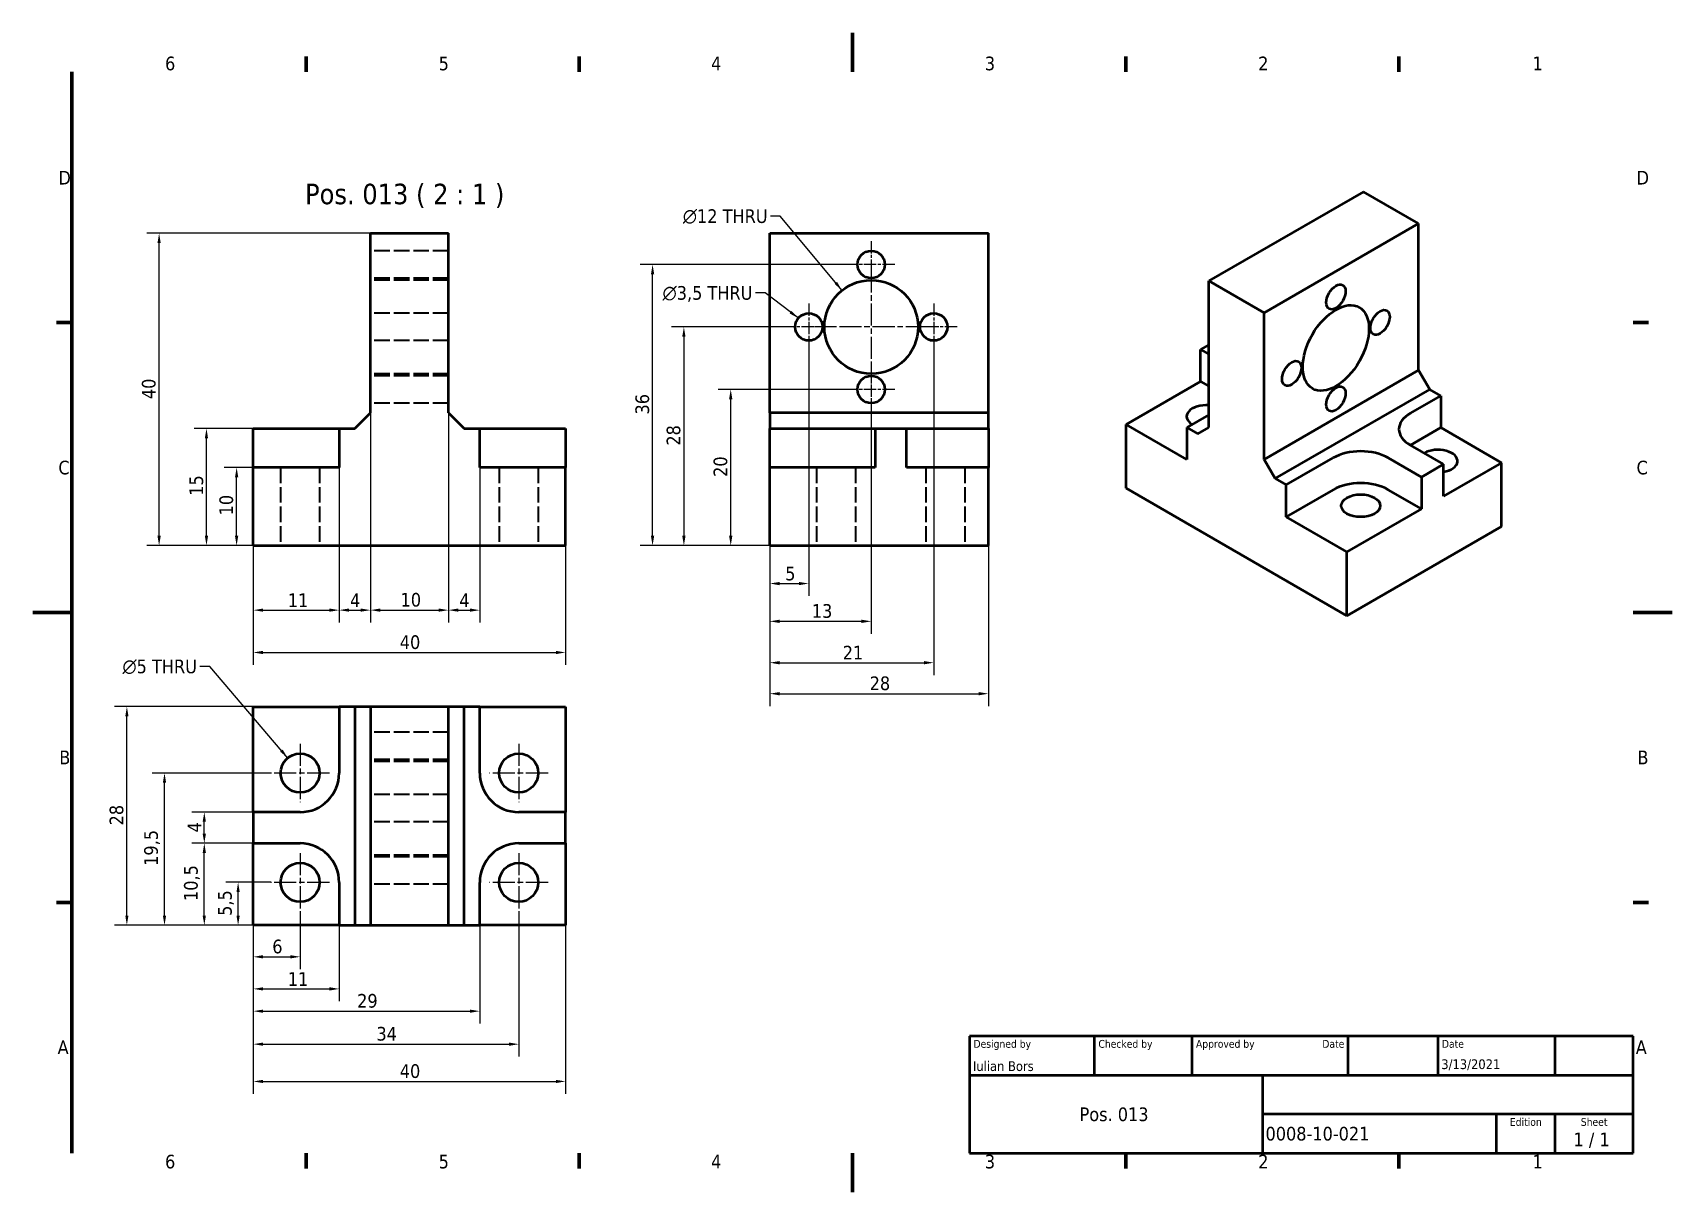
# Model space of a CAD drawing. Header units: millimetres. Extents: x 0 to 210, y 0 to 149.
import ezdxf
from ezdxf.enums import TextEntityAlignment as Align

# ---------------------------------------------------------------- set-up
doc = ezdxf.new("R2010")
doc.units = ezdxf.units.MM
doc.header["$LTSCALE"] = 0.5
doc.linetypes.add('CHAIN', pattern=[0.3543, 0.2362, -0.0295, 0.0591, -0.0295])
doc.linetypes.add('DASHED', pattern=[0.2068, 0.1655, -0.0413])
for name, color, linetype, lineweight in [('Border (ISO)', 7, 'Continuous', 70), ('Center Mark (ISO)', 7, 'Continuous', 25), ('Dimension (ISO)', 7, 'Continuous', 25), ('Hidden (ISO)', 7, 'DASHED', 35), ('Symbol (ISO)', 7, 'Continuous', 25), ('Title (ISO)', 7, 'Continuous', 50), ('Visible (ISO)', 7, 'Continuous', 50)]:
    doc.layers.add(name, color=color, linetype=linetype, lineweight=lineweight)
doc.styles.add('Note Text (ISO)', font='tahoma.ttf')
doc.styles.add('Text Style39', font='tahoma.ttf')
doc.styles.add('Text Style41', font='tahoma.ttf')
doc.styles.add('Text Style45', font='tahoma.ttf')
doc.dimstyles.new('Default - Method 1b (ISO)', dxfattribs={"dimscale": 0.5, "dimtxt": 3.5, "dimasz": 2.5, "dimexe": 3.175, "dimexo": 0, "dimgap": 0.762, "dimtad": 1, "dimtoh": 1, "dimrnd": 1e-08, "dimtxsty": 'Note Text (ISO)', "dimcen": 0.09, "dimdle": 10, "dimclrd": 256, "dimclre": 256, "dimclrt": 256, "dimazin": 2, "dimtfac": 1, "dimtmove": 0, "dimatfit": 3, "dimfxl": 0, "dimtolj": 1, "dimlwd": -1, "dimlwe": -1, "dimarcsym": 0})
doc.dimstyles.new('Default - Method 1b (ISO)$7', dxfattribs={"dimscale": 0.5, "dimtxt": 3.5, "dimasz": 2.5, "dimexe": 3.175, "dimexo": 0, "dimgap": 0.762, "dimtad": 1, "dimtoh": 1, "dimrnd": 1e-08, "dimtxsty": 'Note Text (ISO)', "dimcen": 0.09, "dimdle": 10, "dimclrd": 256, "dimclre": 256, "dimclrt": 256, "dimazin": 2, "dimtfac": 1, "dimtmove": 0, "dimatfit": 3, "dimfxl": 0, "dimtolj": 1, "dimlwd": -1, "dimlwe": -1, "dimarcsym": 0})

# ---------------------------------------------------------------- blocks, each defined once
blk = doc.blocks.new('Borders Default Border')
at = {"layer": 'Border (ISO)'}
for p, q in [((70, 287), (70, 290.9)), ((140, 287), (140, 290.9)), ((280, 287), (280, 290.9)), ((350, 287), (350, 290.9)), ((10, 222.75), (6.1, 222.75)), ((410, 222.75), (413.9, 222.75)), ((10, 74.25), (6.1, 74.25)), ((410, 74.25), (413.9, 74.25)), ((70, 10), (70, 6.1)), ((140, 10), (140, 6.1)), ((280, 10), (280, 6.1)), ((350, 10), (350, 6.1))]:
    blk.add_line(p, q, dxfattribs=at)
at = {"layer": 'Border (ISO)', "flags": 128}
for points in [[(210, 297), (210, 287)], [(10, 10), (10, 287)], [(0, 148.5), (10, 148.5)], [(420, 148.5), (410, 148.5)], [(210, 0), (210, 10)]]:
    blk.add_lwpolyline(points, dxfattribs=at)
at = {"layer": 'Border (ISO)', "char_height": 3.5, "attachment_point": 7, "style": 'Note Text (ISO)'}
for s, insert in [('6', (33.88, 287.33)), ('5', (103.98, 287.33)), ('4', (173.78, 287.4)), ('3', (243.91, 287.33)), ('2', (313.94, 287.4)), ('1', (384.21, 287.4)), ('D', (6.57, 258.13)), ('D', (410.87, 258.13)), ('C', (6.56, 183.81)), ('C', (410.86, 183.81)), ('B', (6.78, 109.63)), ('B', (411.08, 109.63)), ('A', (6.36, 35.38)), ('A', (410.66, 35.38)), ('6', (33.88, 6.03)), ('5', (103.98, 6.03)), ('4', (173.78, 6.1)), ('3', (243.91, 6.03)), ('2', (313.94, 6.1)), ('1', (384.21, 6.1))]:
    blk.add_mtext(s, dxfattribs=dict(at, insert=insert))
blk = doc.blocks.new('*D5')
at = {"layer": 'Defpoints', "color": 0}
for p in [(39.25, 92.82), (28.25, 82.82), (39.25, 74.55)]:
    blk.add_point(p, dxfattribs=at)
at = {"layer": 'Dimension (ISO)'}
for p, q in [((39.25, 92.82), (39.25, 72.97)), ((28.25, 82.82), (28.25, 72.97)), ((29.5, 74.55), (38, 74.55))]:
    blk.add_line(p, q, dxfattribs=at)
for points in [[(29.5, 74.76), (29.5, 74.35), (28.25, 74.55)], [(38, 74.76), (38, 74.35), (39.25, 74.55)]]:
    blk.add_solid(points, dxfattribs=at)
at = {"layer": 'Dimension (ISO)', "insert": (32.66, 76.69), "char_height": 1.75, "attachment_point": 1, "style": 'Note Text (ISO)'}
blk.add_mtext('\\A1;11', dxfattribs=at)
blk = doc.blocks.new('*D6')
at = {"layer": 'Defpoints', "color": 0}
for p in [(43.25, 99.82), (39.25, 92.82), (43.25, 74.55)]:
    blk.add_point(p, dxfattribs=at)
at = {"layer": 'Dimension (ISO)'}
for p, q in [((43.25, 99.82), (43.25, 72.97)), ((39.25, 92.82), (39.25, 72.97)), ((40.5, 74.55), (42, 74.55))]:
    blk.add_line(p, q, dxfattribs=at)
for points in [[(40.5, 74.76), (40.5, 74.35), (39.25, 74.55)], [(42, 74.76), (42, 74.35), (43.25, 74.55)]]:
    blk.add_solid(points, dxfattribs=at)
at = {"layer": 'Dimension (ISO)', "insert": (40.64, 76.69), "char_height": 1.75, "attachment_point": 1, "style": 'Note Text (ISO)'}
blk.add_mtext('\\A1;4', dxfattribs=at)
blk = doc.blocks.new('*D7')
at = {"layer": 'Defpoints', "color": 0}
for p in [(43.25, 99.82), (53.25, 99.82), (53.25, 74.55)]:
    blk.add_point(p, dxfattribs=at)
at = {"layer": 'Dimension (ISO)'}
for p, q in [((43.25, 99.82), (43.25, 72.97)), ((53.25, 99.82), (53.25, 72.97)), ((44.5, 74.55), (52, 74.55))]:
    blk.add_line(p, q, dxfattribs=at)
for points in [[(44.5, 74.76), (44.5, 74.35), (43.25, 74.55)], [(52, 74.76), (52, 74.35), (53.25, 74.55)]]:
    blk.add_solid(points, dxfattribs=at)
at = {"layer": 'Dimension (ISO)', "insert": (47.11, 76.76), "char_height": 1.75, "attachment_point": 1, "style": 'Note Text (ISO)'}
blk.add_mtext('\\A1;10', dxfattribs=at)
blk = doc.blocks.new('*D8')
at = {"layer": 'Defpoints', "color": 0}
for p in [(53.25, 99.82), (57.25, 92.82), (57.25, 74.55)]:
    blk.add_point(p, dxfattribs=at)
at = {"layer": 'Dimension (ISO)'}
for p, q in [((53.25, 99.82), (53.25, 72.97)), ((57.25, 92.82), (57.25, 72.97)), ((54.5, 74.55), (56, 74.55))]:
    blk.add_line(p, q, dxfattribs=at)
for points in [[(54.5, 74.76), (54.5, 74.35), (53.25, 74.55)], [(56, 74.76), (56, 74.35), (57.25, 74.55)]]:
    blk.add_solid(points, dxfattribs=at)
at = {"layer": 'Dimension (ISO)', "insert": (54.64, 76.69), "char_height": 1.75, "attachment_point": 1, "style": 'Note Text (ISO)'}
blk.add_mtext('\\A1;4', dxfattribs=at)
blk = doc.blocks.new('*D9')
at = {"layer": 'Defpoints', "color": 0}
for p in [(28.25, 92.82), (68.25, 92.82), (68.25, 69.13)]:
    blk.add_point(p, dxfattribs=at)
at = {"layer": 'Dimension (ISO)'}
for p, q in [((28.25, 92.82), (28.25, 67.54)), ((68.25, 92.82), (68.25, 67.54)), ((29.5, 69.13), (67, 69.13))]:
    blk.add_line(p, q, dxfattribs=at)
for points in [[(29.5, 69.34), (29.5, 68.92), (28.25, 69.13)], [(67, 69.34), (67, 68.92), (68.25, 69.13)]]:
    blk.add_solid(points, dxfattribs=at)
at = {"layer": 'Dimension (ISO)', "insert": (47.01, 71.33), "char_height": 1.75, "attachment_point": 1, "style": 'Note Text (ISO)'}
blk.add_mtext('\\A1;40', dxfattribs=at)
blk = doc.blocks.new('*D10')
at = {"layer": 'Defpoints', "color": 0}
for p in [(26.11, 92.82), (28.25, 92.82), (28.25, 82.82)]:
    blk.add_point(p, dxfattribs=at)
at = {"layer": 'Dimension (ISO)'}
for p, q in [((28.25, 92.82), (24.52, 92.82)), ((26.11, 84.07), (26.11, 91.57)), ((28.25, 82.82), (24.52, 82.82))]:
    blk.add_line(p, q, dxfattribs=at)
for points in [[(25.9, 91.57), (26.32, 91.57), (26.11, 92.82)], [(25.9, 84.07), (26.32, 84.07), (26.11, 82.82)]]:
    blk.add_solid(points, dxfattribs=at)
at = {"layer": 'Dimension (ISO)', "insert": (23.9, 86.69), "char_height": 1.75, "attachment_point": 1, "rotation": 90, "style": 'Note Text (ISO)'}
blk.add_mtext('\\A1;10', dxfattribs=at)
blk = doc.blocks.new('*D11')
at = {"layer": 'Defpoints', "color": 0}
for p in [(22.25, 97.82), (28.25, 97.82), (28.25, 82.82)]:
    blk.add_point(p, dxfattribs=at)
at = {"layer": 'Dimension (ISO)'}
for p, q in [((28.25, 97.82), (20.66, 97.82)), ((22.25, 84.07), (22.25, 96.57)), ((28.25, 82.82), (20.66, 82.82))]:
    blk.add_line(p, q, dxfattribs=at)
for points in [[(22.04, 96.57), (22.45, 96.57), (22.25, 97.82)], [(22.04, 84.07), (22.45, 84.07), (22.25, 82.82)]]:
    blk.add_solid(points, dxfattribs=at)
at = {"layer": 'Dimension (ISO)', "insert": (20.07, 89.2), "char_height": 1.75, "attachment_point": 1, "rotation": 90, "style": 'Note Text (ISO)'}
blk.add_mtext('\\A1;15', dxfattribs=at)
blk = doc.blocks.new('*D12')
at = {"layer": 'Defpoints', "color": 0}
for p in [(16.18, 122.82), (43.25, 122.82), (28.25, 82.82)]:
    blk.add_point(p, dxfattribs=at)
at = {"layer": 'Dimension (ISO)'}
for p, q in [((43.25, 122.82), (14.59, 122.82)), ((16.18, 84.07), (16.18, 121.57)), ((28.25, 82.82), (14.59, 82.82))]:
    blk.add_line(p, q, dxfattribs=at)
for points in [[(15.97, 121.57), (16.39, 121.57), (16.18, 122.82)], [(15.97, 84.07), (16.39, 84.07), (16.18, 82.82)]]:
    blk.add_solid(points, dxfattribs=at)
at = {"layer": 'Dimension (ISO)', "insert": (13.97, 101.58), "char_height": 1.75, "attachment_point": 1, "rotation": 90, "style": 'Note Text (ISO)'}
blk.add_mtext('\\A1;40', dxfattribs=at)
blk = doc.blocks.new('*D13')
at = {"layer": 'Defpoints', "color": 0}
for p in [(34.25, 35.94), (28.25, 34.19), (34.25, 30.15)]:
    blk.add_point(p, dxfattribs=at)
at = {"layer": 'Dimension (ISO)'}
for p, q in [((34.25, 35.94), (34.25, 28.56)), ((28.25, 34.19), (28.25, 28.56)), ((29.5, 30.15), (33, 30.15))]:
    blk.add_line(p, q, dxfattribs=at)
for points in [[(29.5, 30.36), (29.5, 29.94), (28.25, 30.15)], [(33, 30.36), (33, 29.94), (34.25, 30.15)]]:
    blk.add_solid(points, dxfattribs=at)
at = {"layer": 'Dimension (ISO)', "insert": (30.68, 32.35), "char_height": 1.75, "attachment_point": 1, "style": 'Note Text (ISO)'}
blk.add_mtext('\\A1;6', dxfattribs=at)
blk = doc.blocks.new('*D14')
at = {"layer": 'Defpoints', "color": 0}
for p in [(28.25, 34.19), (39.25, 34.19), (39.25, 26.04)]:
    blk.add_point(p, dxfattribs=at)
at = {"layer": 'Dimension (ISO)'}
for p, q in [((28.25, 34.19), (28.25, 24.45)), ((39.25, 34.19), (39.25, 24.45)), ((29.5, 26.04), (38, 26.04))]:
    blk.add_line(p, q, dxfattribs=at)
for points in [[(29.5, 26.25), (29.5, 25.83), (28.25, 26.04)], [(38, 26.25), (38, 25.83), (39.25, 26.04)]]:
    blk.add_solid(points, dxfattribs=at)
at = {"layer": 'Dimension (ISO)', "insert": (32.66, 28.18), "char_height": 1.75, "attachment_point": 1, "style": 'Note Text (ISO)'}
blk.add_mtext('\\A1;11', dxfattribs=at)
blk = doc.blocks.new('*D15')
at = {"layer": 'Defpoints', "color": 0}
for p in [(28.25, 34.19), (57.25, 34.19), (57.25, 23.19)]:
    blk.add_point(p, dxfattribs=at)
at = {"layer": 'Dimension (ISO)'}
for p, q in [((28.25, 34.19), (28.25, 21.6)), ((57.25, 34.19), (57.25, 21.6)), ((29.5, 23.19), (56, 23.19))]:
    blk.add_line(p, q, dxfattribs=at)
for points in [[(29.5, 23.39), (29.5, 22.98), (28.25, 23.19)], [(56, 23.39), (56, 22.98), (57.25, 23.19)]]:
    blk.add_solid(points, dxfattribs=at)
at = {"layer": 'Dimension (ISO)', "insert": (41.55, 25.39), "char_height": 1.75, "attachment_point": 1, "style": 'Note Text (ISO)'}
blk.add_mtext('\\A1;29', dxfattribs=at)
blk = doc.blocks.new('*D16')
at = {"layer": 'Defpoints', "color": 0}
for p in [(62.25, 35.94), (28.25, 34.19), (62.25, 18.96)]:
    blk.add_point(p, dxfattribs=at)
at = {"layer": 'Dimension (ISO)'}
for p, q in [((62.25, 35.94), (62.25, 17.37)), ((28.25, 34.19), (28.25, 17.37)), ((29.5, 18.96), (61, 18.96))]:
    blk.add_line(p, q, dxfattribs=at)
for points in [[(29.5, 19.17), (29.5, 18.75), (28.25, 18.96)], [(61, 19.17), (61, 18.75), (62.25, 18.96)]]:
    blk.add_solid(points, dxfattribs=at)
at = {"layer": 'Dimension (ISO)', "insert": (44.02, 21.17), "char_height": 1.75, "attachment_point": 1, "style": 'Note Text (ISO)'}
blk.add_mtext('\\A1;34', dxfattribs=at)
blk = doc.blocks.new('*D17')
at = {"layer": 'Defpoints', "color": 0}
for p in [(26.3, 39.69), (30.5, 39.69), (28.25, 34.19)]:
    blk.add_point(p, dxfattribs=at)
at = {"layer": 'Dimension (ISO)'}
for p, q in [((30.5, 39.69), (24.71, 39.69)), ((26.3, 35.44), (26.3, 38.44)), ((28.25, 34.19), (24.71, 34.19))]:
    blk.add_line(p, q, dxfattribs=at)
for points in [[(26.09, 38.44), (26.51, 38.44), (26.3, 39.69)], [(26.09, 35.44), (26.51, 35.44), (26.3, 34.19)]]:
    blk.add_solid(points, dxfattribs=at)
at = {"layer": 'Dimension (ISO)', "insert": (23.73, 35.39), "char_height": 1.75, "attachment_point": 1, "rotation": 90, "style": 'Note Text (ISO)'}
blk.add_mtext('\\A1;5,5', dxfattribs=at)
blk = doc.blocks.new('*D18')
at = {"layer": 'Defpoints', "color": 0}
for p in [(21.97, 44.69), (28.25, 44.69), (28.25, 34.19)]:
    blk.add_point(p, dxfattribs=at)
at = {"layer": 'Dimension (ISO)'}
for p, q in [((28.25, 44.69), (20.38, 44.69)), ((21.97, 35.44), (21.97, 43.44)), ((28.25, 34.19), (20.38, 34.19))]:
    blk.add_line(p, q, dxfattribs=at)
for points in [[(21.76, 43.44), (22.18, 43.44), (21.97, 44.69)], [(21.76, 35.44), (22.18, 35.44), (21.97, 34.19)]]:
    blk.add_solid(points, dxfattribs=at)
at = {"layer": 'Dimension (ISO)', "insert": (19.37, 37.3), "char_height": 1.75, "attachment_point": 1, "rotation": 90, "style": 'Note Text (ISO)'}
blk.add_mtext('\\A1;10,5', dxfattribs=at)
blk = doc.blocks.new('*D19')
at = {"layer": 'Defpoints', "color": 0}
for p in [(16.87, 53.69), (30.5, 53.69), (28.25, 34.19)]:
    blk.add_point(p, dxfattribs=at)
at = {"layer": 'Dimension (ISO)'}
for p, q in [((30.5, 53.69), (15.28, 53.69)), ((16.87, 35.44), (16.87, 52.44)), ((28.25, 34.19), (15.28, 34.19))]:
    blk.add_line(p, q, dxfattribs=at)
for points in [[(16.66, 52.44), (17.08, 52.44), (16.87, 53.69)], [(16.66, 35.44), (17.08, 35.44), (16.87, 34.19)]]:
    blk.add_solid(points, dxfattribs=at)
at = {"layer": 'Dimension (ISO)', "insert": (14.27, 41.8), "char_height": 1.75, "attachment_point": 1, "rotation": 90, "style": 'Note Text (ISO)'}
blk.add_mtext('\\A1;19,5', dxfattribs=at)
blk = doc.blocks.new('*D20')
at = {"layer": 'Defpoints', "color": 0}
for p in [(12.05, 62.19), (28.25, 62.19), (28.25, 34.19)]:
    blk.add_point(p, dxfattribs=at)
at = {"layer": 'Dimension (ISO)'}
for p, q in [((28.25, 62.19), (10.47, 62.19)), ((12.05, 35.44), (12.05, 60.94)), ((28.25, 34.19), (10.47, 34.19))]:
    blk.add_line(p, q, dxfattribs=at)
for points in [[(11.85, 60.94), (12.26, 60.94), (12.05, 62.19)], [(11.85, 35.44), (12.26, 35.44), (12.05, 34.19)]]:
    blk.add_solid(points, dxfattribs=at)
at = {"layer": 'Dimension (ISO)', "insert": (9.84, 46.98), "char_height": 1.75, "attachment_point": 1, "rotation": 90, "style": 'Note Text (ISO)'}
blk.add_mtext('\\A1;28', dxfattribs=at)
blk = doc.blocks.new('*D21')
at = {"layer": 'Defpoints', "color": 0}
for p in [(28.25, 34.19), (68.25, 34.19), (68.25, 14.19)]:
    blk.add_point(p, dxfattribs=at)
at = {"layer": 'Dimension (ISO)'}
for p, q in [((28.25, 34.19), (28.25, 12.6)), ((68.25, 34.19), (68.25, 12.6)), ((29.5, 14.19), (67, 14.19))]:
    blk.add_line(p, q, dxfattribs=at)
for points in [[(29.5, 14.39), (29.5, 13.98), (28.25, 14.19)], [(67, 14.39), (67, 13.98), (68.25, 14.19)]]:
    blk.add_solid(points, dxfattribs=at)
at = {"layer": 'Dimension (ISO)', "insert": (47.01, 16.39), "char_height": 1.75, "attachment_point": 1, "style": 'Note Text (ISO)'}
blk.add_mtext('\\A1;40', dxfattribs=at)
blk = doc.blocks.new('*D22')
at = {"layer": 'Defpoints', "color": 0}
for p in [(21.97, 48.69), (28.25, 48.69), (28.25, 44.69)]:
    blk.add_point(p, dxfattribs=at)
at = {"layer": 'Dimension (ISO)'}
for p, q in [((28.25, 48.69), (20.38, 48.69)), ((21.97, 45.94), (21.97, 47.44)), ((28.25, 44.69), (20.38, 44.69))]:
    blk.add_line(p, q, dxfattribs=at)
for points in [[(21.76, 47.44), (22.18, 47.44), (21.97, 48.69)], [(21.76, 45.94), (22.18, 45.94), (21.97, 44.69)]]:
    blk.add_solid(points, dxfattribs=at)
at = {"layer": 'Dimension (ISO)', "insert": (19.84, 46.08), "char_height": 1.75, "attachment_point": 1, "rotation": 90, "style": 'Note Text (ISO)'}
blk.add_mtext('\\A1;4', dxfattribs=at)
blk = doc.blocks.new('*D23')
at = {"layer": 'Defpoints', "color": 0}
for p in [(89.4, 102.82), (104.4, 102.82), (94.4, 82.82)]:
    blk.add_point(p, dxfattribs=at)
at = {"layer": 'Dimension (ISO)'}
for p, q in [((104.4, 102.82), (87.81, 102.82)), ((89.4, 84.07), (89.4, 101.57)), ((94.4, 82.82), (87.81, 82.82))]:
    blk.add_line(p, q, dxfattribs=at)
for points in [[(89.19, 101.57), (89.61, 101.57), (89.4, 102.82)], [(89.19, 84.07), (89.61, 84.07), (89.4, 82.82)]]:
    blk.add_solid(points, dxfattribs=at)
at = {"layer": 'Dimension (ISO)', "insert": (87.2, 91.62), "char_height": 1.75, "attachment_point": 1, "rotation": 90, "style": 'Note Text (ISO)'}
blk.add_mtext('\\A1;20', dxfattribs=at)
blk = doc.blocks.new('*D24')
at = {"layer": 'Defpoints', "color": 0}
for p in [(96.4, 110.82), (83.4, 82.82), (94.4, 82.82)]:
    blk.add_point(p, dxfattribs=at)
at = {"layer": 'Dimension (ISO)'}
for p, q in [((96.4, 110.82), (81.81, 110.82)), ((83.4, 109.57), (83.4, 84.07)), ((94.4, 82.82), (81.81, 82.82))]:
    blk.add_line(p, q, dxfattribs=at)
for points in [[(83.19, 109.57), (83.61, 109.57), (83.4, 110.82)], [(83.19, 84.07), (83.61, 84.07), (83.4, 82.82)]]:
    blk.add_solid(points, dxfattribs=at)
at = {"layer": 'Dimension (ISO)', "insert": (81.19, 95.62), "char_height": 1.75, "attachment_point": 1, "rotation": 90, "style": 'Note Text (ISO)'}
blk.add_mtext('\\A1;28', dxfattribs=at)
blk = doc.blocks.new('*D25')
at = {"layer": 'Defpoints', "color": 0}
for p in [(79.39, 118.82), (104.4, 118.82), (94.4, 82.82)]:
    blk.add_point(p, dxfattribs=at)
at = {"layer": 'Dimension (ISO)'}
for p, q in [((104.4, 118.82), (77.8, 118.82)), ((79.39, 84.07), (79.39, 117.57)), ((94.4, 82.82), (77.8, 82.82))]:
    blk.add_line(p, q, dxfattribs=at)
for points in [[(79.18, 117.57), (79.6, 117.57), (79.39, 118.82)], [(79.18, 84.07), (79.6, 84.07), (79.39, 82.82)]]:
    blk.add_solid(points, dxfattribs=at)
at = {"layer": 'Dimension (ISO)', "insert": (77.19, 99.61), "char_height": 1.75, "attachment_point": 1, "rotation": 90, "style": 'Note Text (ISO)'}
blk.add_mtext('\\A1;36', dxfattribs=at)
blk = doc.blocks.new('*D26')
at = {"layer": 'Defpoints', "color": 0}
for p in [(99.4, 107.82), (94.4, 99.82), (99.4, 77.96)]:
    blk.add_point(p, dxfattribs=at)
at = {"layer": 'Dimension (ISO)'}
for p, q in [((99.4, 107.82), (99.4, 76.37)), ((94.4, 99.82), (94.4, 76.37)), ((95.65, 77.96), (98.15, 77.96))]:
    blk.add_line(p, q, dxfattribs=at)
for points in [[(95.65, 78.16), (95.65, 77.75), (94.4, 77.96)], [(98.15, 78.16), (98.15, 77.75), (99.4, 77.96)]]:
    blk.add_solid(points, dxfattribs=at)
at = {"layer": 'Dimension (ISO)', "insert": (96.38, 80.12), "char_height": 1.75, "attachment_point": 1, "style": 'Note Text (ISO)'}
blk.add_mtext('\\A1;5', dxfattribs=at)
blk = doc.blocks.new('*D27')
at = {"layer": 'Defpoints', "color": 0}
for p in [(94.4, 99.82), (107.4, 99.82), (107.4, 73.12)]:
    blk.add_point(p, dxfattribs=at)
at = {"layer": 'Dimension (ISO)'}
for p, q in [((94.4, 99.82), (94.4, 71.53)), ((107.4, 99.82), (107.4, 71.53)), ((95.65, 73.12), (106.15, 73.12))]:
    blk.add_line(p, q, dxfattribs=at)
for points in [[(95.65, 73.33), (95.65, 72.91), (94.4, 73.12)], [(106.15, 73.33), (106.15, 72.91), (107.4, 73.12)]]:
    blk.add_solid(points, dxfattribs=at)
at = {"layer": 'Dimension (ISO)', "insert": (99.79, 75.32), "char_height": 1.75, "attachment_point": 1, "style": 'Note Text (ISO)'}
blk.add_mtext('\\A1;13', dxfattribs=at)
blk = doc.blocks.new('*D28')
at = {"layer": 'Defpoints', "color": 0}
for p in [(115.4, 107.82), (94.4, 99.82), (115.4, 67.82)]:
    blk.add_point(p, dxfattribs=at)
at = {"layer": 'Dimension (ISO)'}
for p, q in [((115.4, 107.82), (115.4, 66.24)), ((94.4, 99.82), (94.4, 66.24)), ((95.65, 67.82), (114.15, 67.82))]:
    blk.add_line(p, q, dxfattribs=at)
for points in [[(95.65, 68.03), (95.65, 67.61), (94.4, 67.82)], [(114.15, 68.03), (114.15, 67.61), (115.4, 67.82)]]:
    blk.add_solid(points, dxfattribs=at)
at = {"layer": 'Dimension (ISO)', "insert": (103.75, 69.99), "char_height": 1.75, "attachment_point": 1, "style": 'Note Text (ISO)'}
blk.add_mtext('\\A1;21', dxfattribs=at)
blk = doc.blocks.new('*D29')
at = {"layer": 'Defpoints', "color": 0}
for p in [(94.4, 99.82), (122.4, 99.82), (122.4, 63.85)]:
    blk.add_point(p, dxfattribs=at)
at = {"layer": 'Dimension (ISO)'}
for p, q in [((94.4, 99.82), (94.4, 62.26)), ((122.4, 99.82), (122.4, 62.26)), ((95.65, 63.85), (121.15, 63.85))]:
    blk.add_line(p, q, dxfattribs=at)
for points in [[(95.65, 64.06), (95.65, 63.64), (94.4, 63.85)], [(121.15, 64.06), (121.15, 63.64), (122.4, 63.85)]]:
    blk.add_solid(points, dxfattribs=at)
at = {"layer": 'Dimension (ISO)', "insert": (107.2, 66.06), "char_height": 1.75, "attachment_point": 1, "style": 'Note Text (ISO)'}
blk.add_mtext('\\A1;28', dxfattribs=at)
blk = doc.blocks.new('Title Blocks I.A.B')
at = {"layer": 'Title (ISO)'}
for p, q in [((270.07, 130), (100.07, 130)), ((100.07, 130), (100.07, 100)), ((132.07, 120), (132.07, 130)), ((157.07, 120), (157.07, 130)), ((197.07, 120), (197.07, 130)), ((220.07, 120), (220.07, 130)), ((250.07, 120), (250.07, 130)), ((270.07, 100), (270.07, 130)), ((100.07, 120), (270.07, 120)), ((175.07, 120), (175.07, 100)), ((270.07, 110), (175.07, 110)), ((235.07, 100), (235.07, 110)), ((250.07, 100), (250.07, 110)), ((100.07, 100), (270.07, 100))]:
    blk.add_line(p, q, dxfattribs=at)
at = {"layer": 'Title (ISO)', "style": 'Text Style41'}
for s, p in [('Designed by', (101.07, 129)), ('Checked by', (133.07, 129)), ('Approved by', (158.07, 129)), ('Date', (221.07, 129))]:
    blk.add_text(s, height=2, dxfattribs=at).set_placement(p, align=Align.TOP_LEFT)
blk.add_text('Date', height=2, dxfattribs=at).set_placement((196.07, 129), align=Align.TOP_RIGHT)
for s, p in [('Edition', (242.57, 109)), ('Sheet', (260.07, 109))]:
    blk.add_text(s, height=2, dxfattribs=at).set_placement(p, align=Align.TOP_CENTER)
at = {"layer": 'Title (ISO)', "style": 'Note Text (ISO)'}
blk.add_text('1 / 1 ', height=3.5, dxfattribs=at).set_placement((260.07, 103.5), align=Align.MIDDLE_CENTER)
at = {"layer": 'Title (ISO)'}
for tag, p, height, style in [('AUTHOR_001', (100.92, 121.05), 2.5, 'Text Style39'), ('CREATION_DATE_001', (220.91, 121.54), 2.5, 'Text Style39'), ('COMPANY_001', (128.24, 108.21), 3.5, 'Note Text (ISO)'), ('PART_NUMBER_001', (175.88, 103.25), 3.5, 'Note Text (ISO)')]:
    blk.add_attdef(tag, p, '', height=height, dxfattribs=dict(at, style=style))
at = {"layer": 'Title (ISO)', "style": 'Text Style39'}
for tag, p in [('CHECKED_BY', (133.07, 121)), ('ENG_APPROVED_BY', (158.07, 121))]:
    blk.add_attdef(tag, text='', height=2.5, dxfattribs=at).set_placement(p, align=Align.BOTTOM_LEFT)
blk.add_attdef('ENG_APPROVAL_DATE', text='', height=2.5, dxfattribs=at).set_placement((196.07, 121), align=Align.BOTTOM_RIGHT)
at = {"layer": 'Title (ISO)', "style": 'Note Text (ISO)'}
for tag, p in [('TITLE', (222.57, 115)), ('REVISION_NUMBER', (242.57, 103.5))]:
    blk.add_attdef(tag, text='', height=3.5, dxfattribs=at).set_placement(p, align=Align.MIDDLE_CENTER)

msp = doc.modelspace()

# ---------------------------------------------------------------- linework, layer by layer
at = {"layer": 'Center Mark (ISO)', "linetype": 'CHAIN', "ltscale": 13.334389}
for p, q in [((107.402, 121.823), (107.402, 115.823)), ((110.402, 118.823), (104.402, 118.823)), ((99.402, 113.823), (99.402, 107.823)), ((115.402, 113.823), (115.402, 107.823)), ((102.402, 110.823), (96.402, 110.823)), ((118.402, 110.823), (112.402, 110.823)), ((107.402, 105.823), (107.402, 99.823)), ((110.402, 102.823), (104.402, 102.823))]:
    msp.add_line(p, q, dxfattribs=at)
at = {"layer": 'Center Mark (ISO)', "linetype": 'CHAIN', "ltscale": 23.990969}
for p, q in [((107.402, 118.073), (107.402, 103.573)), ((114.652, 110.823), (100.152, 110.823)), ((34.247, 57.436), (34.247, 49.936)), ((62.247, 57.436), (62.247, 49.936)), ((37.997, 53.686), (30.497, 53.686)), ((65.997, 53.686), (58.497, 53.686)), ((34.247, 43.436), (34.247, 35.936)), ((62.247, 43.436), (62.247, 35.936)), ((37.997, 39.686), (30.497, 39.686)), ((65.997, 39.686), (58.497, 39.686))]:
    msp.add_line(p, q, dxfattribs=at)
at = {"layer": 'Hidden (ISO)', "ltscale": 24.17795}
for p, q in [((53.247, 120.573), (43.247, 120.573)), ((53.247, 117.073), (43.247, 117.073)), ((53.247, 116.823), (43.247, 116.823)), ((53.247, 112.573), (43.247, 112.573)), ((53.247, 109.073), (43.247, 109.073)), ((53.247, 104.823), (43.247, 104.823)), ((53.247, 104.573), (43.247, 104.573)), ((53.247, 101.073), (43.247, 101.073)), ((31.747, 92.823), (31.747, 82.823)), ((36.747, 92.823), (36.747, 82.823)), ((59.747, 92.823), (59.747, 82.823)), ((64.747, 92.823), (64.747, 82.823)), ((100.402, 92.823), (100.402, 82.823)), ((105.402, 92.823), (105.402, 82.823)), ((114.402, 92.823), (114.402, 82.823)), ((119.402, 92.823), (119.402, 82.823)), ((53.247, 58.936), (43.247, 58.936)), ((53.247, 55.436), (43.247, 55.436)), ((53.247, 55.186), (43.247, 55.186)), ((53.247, 50.936), (43.247, 50.936)), ((53.247, 47.436), (43.247, 47.436)), ((53.247, 43.186), (43.247, 43.186)), ((53.247, 42.936), (43.247, 42.936)), ((53.247, 39.436), (43.247, 39.436))]:
    msp.add_line(p, q, dxfattribs=at)
at = {"layer": 'Visible (ISO)'}
for p, q in [((170.45, 128.141), (150.651, 116.71)), ((177.521, 124.059), (170.45, 128.141)), ((157.722, 112.628), (177.521, 124.059)), ((177.521, 105.279), (177.521, 124.059)), ((43.247, 99.823), (43.247, 122.823)), ((43.247, 122.823), (53.247, 122.823)), ((53.247, 99.823), (53.247, 122.823)), ((94.402, 122.823), (122.402, 122.823)), ((94.402, 99.823), (94.402, 122.823)), ((122.402, 99.823), (122.402, 122.823)), ((150.651, 97.931), (150.651, 116.71)), ((150.651, 116.71), (157.722, 112.628)), ((157.722, 93.848), (157.722, 112.628)), ((150.651, 108.545), (149.591, 107.933)), ((149.591, 107.933), (150.651, 107.321)), ((149.591, 103.85), (149.591, 107.933)), ((177.521, 105.279), (157.722, 93.848)), ((178.936, 102.83), (177.521, 105.279)), ((140.045, 98.339), (149.591, 103.85)), ((149.591, 103.85), (150.651, 103.238)), ((159.137, 91.399), (178.936, 102.83)), ((176.461, 99.768), (180.35, 102.013)), ((180.35, 102.013), (178.936, 102.83)), ((180.35, 102.013), (180.35, 97.931)), ((41.247, 97.823), (43.247, 99.823)), ((53.247, 99.823), (55.247, 97.823)), ((122.402, 99.823), (94.402, 99.823)), ((94.402, 99.823), (94.402, 97.823)), ((122.402, 97.823), (122.402, 99.823)), ((150.651, 99.564), (147.823, 97.931)), ((28.247, 97.823), (34.247, 97.823)), ((28.247, 92.823), (28.247, 97.823)), ((34.247, 97.823), (39.247, 97.823)), ((39.247, 97.823), (39.247, 92.823)), ((39.247, 97.823), (41.247, 97.823)), ((55.247, 97.823), (57.247, 97.823)), ((57.247, 97.823), (62.247, 97.823)), ((57.247, 92.823), (57.247, 97.823)), ((62.247, 97.823), (68.247, 97.823)), ((68.247, 97.823), (68.247, 92.823)), ((94.402, 97.823), (102.902, 97.823)), ((94.402, 92.823), (94.402, 97.823)), ((102.902, 97.823), (107.902, 97.823)), ((107.902, 97.823), (107.902, 92.823)), ((107.902, 97.823), (111.902, 97.823)), ((111.902, 92.823), (111.902, 97.823)), ((111.902, 97.823), (116.902, 97.823)), ((116.902, 97.823), (122.402, 97.823)), ((122.402, 97.823), (122.402, 92.823)), ((147.823, 93.848), (140.045, 98.339)), ((140.045, 90.174), (140.045, 98.339)), ((147.823, 97.931), (149.237, 97.114)), ((147.823, 97.931), (147.823, 93.848)), ((149.237, 97.114), (150.651, 97.931)), ((176.461, 95.685), (180.35, 97.931)), ((180.35, 97.931), (188.128, 93.44)), ((180.703, 93.236), (176.461, 95.685)), ((39.247, 92.823), (28.247, 92.823)), ((28.247, 82.823), (28.247, 92.823)), ((68.247, 92.823), (57.247, 92.823)), ((68.247, 82.823), (68.247, 92.823)), ((94.402, 82.823), (94.402, 92.823)), ((107.902, 92.823), (94.402, 92.823)), ((122.402, 92.823), (111.902, 92.823)), ((122.402, 82.823), (122.402, 92.823)), ((157.722, 93.848), (159.137, 91.399)), ((160.551, 90.582), (166.561, 94.052)), ((173.632, 94.052), (177.875, 91.603)), ((177.875, 91.603), (180.703, 93.236)), ((188.128, 93.44), (180.703, 89.154)), ((180.703, 89.154), (180.703, 93.236)), ((188.128, 85.275), (188.128, 93.44)), ((159.137, 91.399), (160.551, 90.582)), ((160.551, 86.5), (160.551, 90.582)), ((177.875, 91.603), (177.875, 87.521)), ((140.045, 90.174), (168.329, 73.844)), ((166.561, 89.97), (160.551, 86.5)), ((177.875, 87.521), (173.632, 89.97)), ((168.329, 82.009), (160.551, 86.5)), ((177.875, 87.521), (168.329, 82.009)), ((168.329, 73.844), (188.128, 85.275)), ((28.247, 82.823), (68.247, 82.823)), ((94.402, 82.823), (122.402, 82.823)), ((168.329, 73.844), (168.329, 82.009)), ((28.247, 62.186), (39.247, 62.186)), ((28.247, 48.686), (28.247, 62.186)), ((39.247, 62.186), (39.247, 53.686)), ((41.247, 62.186), (39.247, 62.186)), ((43.247, 62.186), (41.247, 62.186)), ((41.247, 62.186), (41.247, 34.186)), ((43.247, 62.186), (43.247, 34.186)), ((53.247, 62.186), (43.247, 62.186)), ((55.247, 62.186), (53.247, 62.186)), ((53.247, 34.186), (53.247, 62.186)), ((55.247, 34.186), (55.247, 62.186)), ((57.247, 62.186), (55.247, 62.186)), ((57.247, 62.186), (68.247, 62.186)), ((57.247, 53.686), (57.247, 62.186)), ((68.247, 62.186), (68.247, 48.686)), ((34.247, 48.686), (28.247, 48.686)), ((28.247, 48.686), (28.247, 44.686)), ((68.247, 48.686), (62.247, 48.686)), ((68.247, 44.686), (68.247, 48.686)), ((28.247, 44.686), (34.247, 44.686)), ((28.247, 34.186), (28.247, 44.686)), ((62.247, 44.686), (68.247, 44.686)), ((68.247, 44.686), (68.247, 34.186)), ((39.247, 39.686), (39.247, 34.186)), ((57.247, 34.186), (57.247, 39.686)), ((39.247, 34.186), (28.247, 34.186)), ((39.247, 34.186), (41.247, 34.186)), ((41.247, 34.186), (43.247, 34.186)), ((43.247, 34.186), (53.247, 34.186)), ((53.247, 34.186), (55.247, 34.186)), ((55.247, 34.186), (57.247, 34.186)), ((68.247, 34.186), (57.247, 34.186))]:
    msp.add_line(p, q, dxfattribs=at)
for centre, radius in [((107.402, 118.823), 1.75), ((107.402, 110.823), 6), ((99.402, 110.823), 1.75), ((115.402, 110.823), 1.75), ((107.402, 102.823), 1.75), ((34.247, 53.686), 2.5), ((62.247, 53.686), 2.5), ((34.247, 39.686), 2.5), ((62.247, 39.686), 2.5)]:
    msp.add_circle(centre, radius, dxfattribs=at)
for centre, start, end in [((34.247, 53.686), 270, 0), ((62.247, 53.686), 180, 270), ((34.247, 39.686), 0, 90), ((62.247, 39.686), 90, 180)]:
    msp.add_arc(centre, 5, start, end, dxfattribs=at)
for centre, major_axis in [((166.915, 114.669), (-0.875, -1.516)), ((166.915, 108.137), (-3, -5.196)), ((172.572, 111.403), (-0.875, -1.516)), ((161.258, 104.871), (-0.875, -1.516)), ((166.915, 101.605), (-0.875, -1.516)), ((170.097, 87.929), (-2.5, 0))]:
    msp.add_ellipse(centre, major_axis=major_axis, ratio=0.5773503, dxfattribs=at)
for centre, major_axis, start_param, end_param in [((150.298, 99.36), (-2.5, 0), 4.5704919, 7.0685835), ((179.996, 97.727), (-5, 0), 5.4977871, 7.0685835), ((170.097, 92.011), (5, 0), 0.7853982, 2.3561945), ((179.996, 93.644), (2.5, 0), 4.9991455, 8.6393798), ((170.097, 87.929), (5, 0), 0.7853982, 2.3561945)]:
    msp.add_ellipse(centre, major_axis=major_axis, ratio=0.5773503, start_param=start_param, end_param=end_param, dxfattribs=at)

# ---------------------------------------------------------------- block references
at = {"xscale": 0.5, "yscale": 0.5, "zscale": 0.5}
msp.add_blockref('Borders Default Border', (0, 0), dxfattribs=at)
msp.add_blockref('Title Blocks I.A.B', (69.964, -45), dxfattribs=at).add_auto_attribs({'PART_NUMBER_001': '0008-10-021', 'COMPANY_001': 'Pos. 013', 'AUTHOR_001': 'Iulian Bors', 'CREATION_DATE_001': '3/13/2021'})

# ---------------------------------------------------------------- texts
at = {"layer": 'Symbol (ISO)', "insert": (34.881, 126.073), "char_height": 2.62, "attachment_point": 7, "style": 'Text Style45'}
msp.add_mtext('Pos. 013 ( 2 : 1 )', dxfattribs=at)
at = {"layer": 'Symbol (ISO)', "char_height": 1.75, "attachment_point": 3, "line_spacing_factor": 0.6125, "style": 'Note Text (ISO)'}
for s, insert, width in [('\\fAIGDT|b0|i0;\\H1.7500;n\\fTahoma|b0|i0;\\H1.7500;12 THRU', (94.123, 125.895), 11.55591), ('\\fAIGDT|b0|i0;\\H1.7500;n\\fTahoma|b0|i0;\\H1.7500;3,5 THRU', (92.182, 116.059), 12.29213), ('\\fTahoma|b0|i0;\\H1.7500;\\fAIGDT|b0|i0;\\H1.7500;n\\fTahoma|b0|i0;\\H1.7500;5 THRU', (21.029, 68.22), 10.22957)]:
    msp.add_mtext(s, dxfattribs=dict(at, insert=insert, width=width))

# ---------------------------------------------------------------- dimensions: what is measured, and where the dimension line sits
at = {"layer": 'Dimension (ISO)'}
for base, p1, p2, angle, picture, middle in [((16.177, 122.823), (28.247, 82.823), (43.247, 122.823), 270, '*D12', (16.177, 102.823)), ((79.39, 118.823), (94.402, 82.823), (104.402, 118.823), 90, '*D25', (79.39, 100.823)), ((83.402, 82.823), (96.402, 110.823), (94.402, 82.823), 90, '*D24', (83.402, 96.823)), ((89.402, 102.823), (94.402, 82.823), (104.402, 102.823), 270, '*D23', (89.402, 92.823)), ((22.245, 97.823), (28.247, 82.823), (28.247, 97.823), 270, '*D11', (22.245, 90.323)), ((26.107, 92.823), (28.247, 82.823), (28.247, 92.823), 270, '*D10', (26.107, 87.823)), ((68.247, 69.13), (28.247, 92.823), (68.247, 92.823), 180, '*D9', (48.247, 69.13)), ((12.055, 62.186), (28.247, 34.186), (28.247, 62.186), 90, '*D20', (12.055, 48.186)), ((16.872, 53.686), (28.247, 34.186), (30.497, 53.686), 90, '*D19', (16.872, 43.936)), ((21.972, 48.686), (28.247, 44.686), (28.247, 48.686), 270, '*D22', (21.972, 46.686)), ((21.972, 44.686), (28.247, 34.186), (28.247, 44.686), 90, '*D18', (21.972, 39.436)), ((26.3, 39.686), (28.247, 34.186), (30.497, 39.686), 90, '*D17', (26.3, 36.936)), ((62.247, 18.962), (28.247, 34.186), (62.247, 35.936), 180, '*D16', (45.247, 18.962))]:
    dim = msp.add_linear_dim(base=base, p1=p1, p2=p2, angle=angle, dimstyle='Default - Method 1b (ISO)', override={"dimgap": 0.762, "dimtoh": 0, "dimdec": 2, "dimtol": 0, "dimlim": 0, "dimtp": 0, "dimtm": 0, "dimtdec": 2, "dimtofl": 0, "dimatfit": 1}, dxfattribs=at)
    dim.commit()
    dim.dimension.update_dxf_attribs({"geometry": picture, "text_midpoint": middle, "dimtype": 160})
for base, p1, p2, picture, middle in [((99.402, 77.957), (94.402, 99.823), (99.402, 107.823), '*D26', (96.902, 77.957)), ((115.402, 67.823), (94.402, 99.823), (115.402, 107.823), '*D28', (104.902, 67.823)), ((43.247, 74.555), (39.247, 92.823), (43.247, 99.823), '*D6', (41.247, 74.555)), ((53.247, 74.555), (43.247, 99.823), (53.247, 99.823), '*D7', (48.247, 74.555)), ((57.247, 74.555), (53.247, 99.823), (57.247, 92.823), '*D8', (55.247, 74.555)), ((107.402, 73.12), (94.402, 99.823), (107.402, 99.823), '*D27', (100.902, 73.12)), ((122.402, 63.851), (94.402, 99.823), (122.402, 99.823), '*D29', (108.402, 63.851)), ((39.247, 74.555), (28.247, 82.823), (39.247, 92.823), '*D5', (33.747, 74.555)), ((34.247, 30.152), (28.247, 34.186), (34.247, 35.936), '*D13', (31.247, 30.152)), ((39.247, 26.039), (28.247, 34.186), (39.247, 34.186), '*D14', (33.747, 26.039)), ((57.247, 23.186), (28.247, 34.186), (57.247, 34.186), '*D15', (42.747, 23.186)), ((68.247, 14.186), (28.247, 34.186), (68.247, 34.186), '*D21', (48.247, 14.186))]:
    dim = msp.add_linear_dim(base=base, p1=p1, p2=p2, dimstyle='Default - Method 1b (ISO)', override={"dimgap": 0.762, "dimtoh": 0, "dimdec": 2, "dimtol": 0, "dimlim": 0, "dimtp": 0, "dimtm": 0, "dimtdec": 2, "dimtofl": 0, "dimatfit": 1}, dxfattribs=at)
    dim.commit()
    dim.dimension.update_dxf_attribs({"geometry": picture, "text_midpoint": middle, "dimtype": 160})

# ---------------------------------------------------------------- leaders
at = {"layer": 'Symbol (ISO)', "annotation_type": 0, "has_hookline": 1, "hookline_direction": 1}
for points, text_width in [([(103.656, 115.509), (95.754, 125.02), (94.504, 125.02)], 11.217), ([(98.067, 111.954), (93.813, 115.184), (92.563, 115.184)], 11.946), ([(32.656, 55.614), (22.66, 67.345), (21.41, 67.345)], 9.903)]:
    msp.add_leader(points, dimstyle='Default - Method 1b (ISO)$7', override={"dimtad": 0}, dxfattribs=dict(at, text_width=text_width))

doc.saveas('drawing.dxf')
